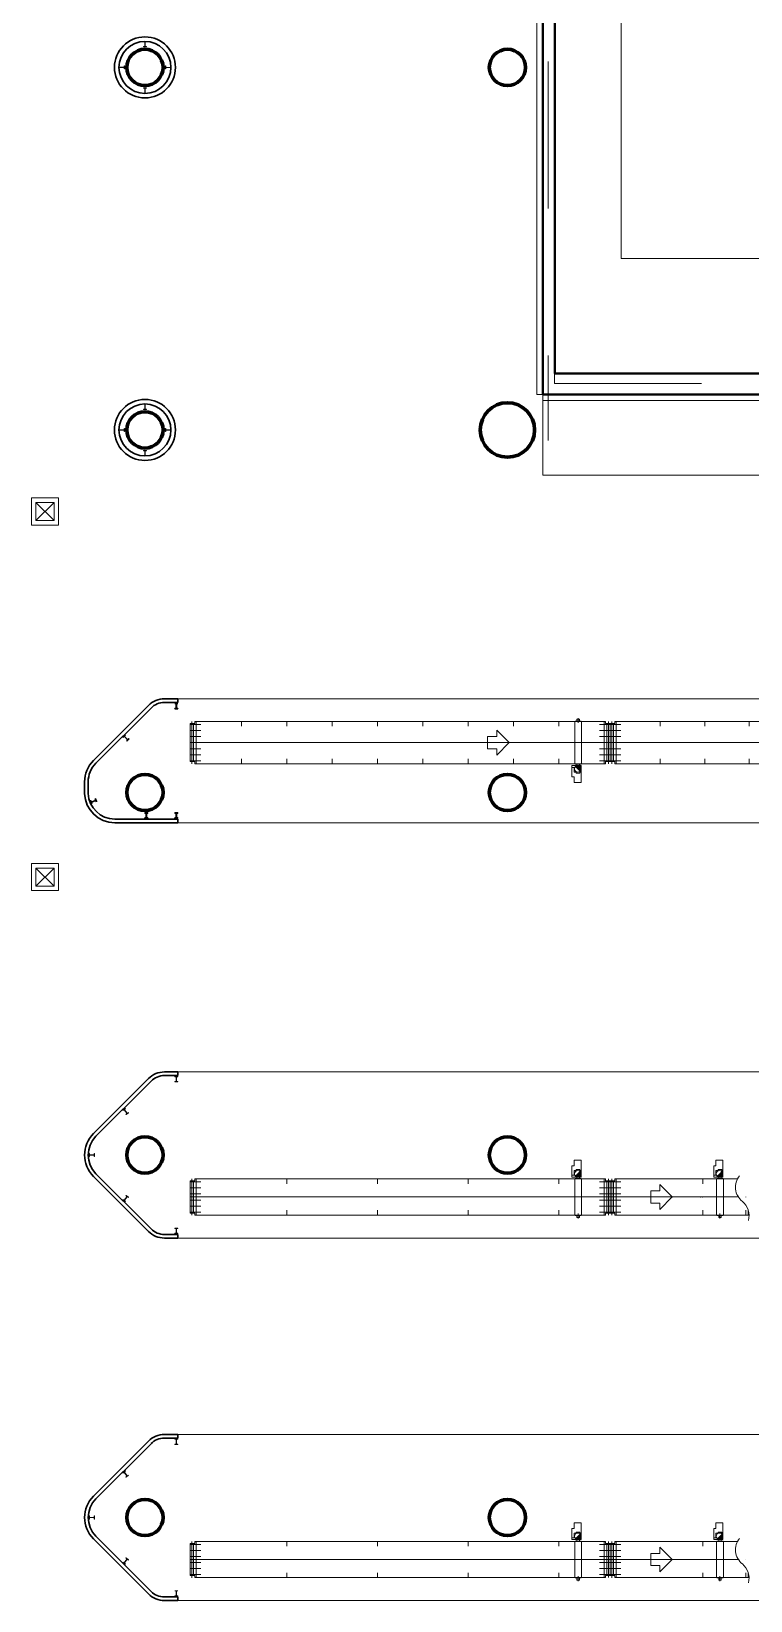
# Model space of a CAD drawing. Header units: metres. Extents: x 1807 to 3745, y 842 to 1968.
# Drawn here: x 3386.2 to 3410.1, y 1545.2 to 1597.2 of the extents above; entities that cross this region are included whole.
import ezdxf

# ---------------------------------------------------------------- set-up
doc = ezdxf.new("R2010")
doc.units = ezdxf.units.M
doc.header["$MEASUREMENT"] = 0
doc.linetypes.add('DGN2', pattern=[9.732586, 4.866293, -4.866293])
doc.layers.add('Level 1', color=7, linetype='Continuous', lineweight=0)

msp = doc.modelspace()

# ---------------------------------------------------------------- linework, layer by layer
at = {"layer": 'Level 1', "color": 7, "linetype": 'DGN2', "lineweight": 0}
for p, q in [((3403.54, 1765.49), (3403.56, 1585.54)), ((3403.56, 1585.54), (3559.49, 1585.54))]:
    msp.add_line(p, q, dxfattribs=at)
at = {"layer": 'Level 1', "color": 7, "linetype": 'DGN2', "lineweight": 13}
msp.add_line((3403.345, 1761.65), (3403.345, 1583.65), dxfattribs=at)
at = {"layer": 'Level 1', "color": 7, "linetype": 'Continuous', "lineweight": 13}
for p, q in [((3405.77, 1657.425), (3405.77, 1589.67)), ((3390.052, 1596.858), (3389.95, 1596.858)), ((3389.95, 1596.858), (3389.95, 1596.85)), ((3389.95, 1596.85), (3389.991, 1596.85)), ((3389.998, 1596.842), (3389.998, 1596.696)), ((3390.003, 1596.696), (3390.003, 1596.842)), ((3390.011, 1596.85), (3390.052, 1596.85)), ((3390.052, 1596.85), (3390.052, 1596.858)), ((3389.991, 1596.688), (3389.95, 1596.688)), ((3389.95, 1596.688), (3389.95, 1596.68)), ((3389.95, 1596.68), (3390.052, 1596.68)), ((3390.052, 1596.688), (3390.011, 1596.688)), ((3390.052, 1596.68), (3390.052, 1596.688)), ((3389.142, 1596.052), (3389.142, 1595.95)), ((3389.15, 1596.052), (3389.142, 1596.052)), ((3389.142, 1595.95), (3389.15, 1595.95)), ((3389.15, 1596.011), (3389.15, 1596.052)), ((3389.15, 1595.95), (3389.15, 1595.991)), ((3389.304, 1596.003), (3389.158, 1596.003)), ((3389.158, 1595.998), (3389.304, 1595.998)), ((3389.32, 1596.052), (3389.312, 1596.052)), ((3389.312, 1596.052), (3389.312, 1596.011)), ((3389.312, 1595.991), (3389.312, 1595.95)), ((3389.312, 1595.95), (3389.32, 1595.95)), ((3389.32, 1595.95), (3389.32, 1596.052)), ((3390.688, 1596.05), (3390.68, 1596.05)), ((3390.68, 1596.05), (3390.68, 1595.948)), ((3390.68, 1595.948), (3390.688, 1595.948)), ((3390.688, 1596.009), (3390.688, 1596.05)), ((3390.688, 1595.948), (3390.688, 1595.989)), ((3390.842, 1596.002), (3390.696, 1596.002)), ((3390.696, 1595.997), (3390.842, 1595.997)), ((3390.858, 1596.05), (3390.85, 1596.05)), ((3390.85, 1596.05), (3390.85, 1596.009)), ((3390.85, 1595.989), (3390.85, 1595.948)), ((3390.85, 1595.948), (3390.858, 1595.948)), ((3390.858, 1595.948), (3390.858, 1596.05)), ((3390.05, 1595.32), (3389.948, 1595.32)), ((3389.948, 1595.32), (3389.948, 1595.312)), ((3389.948, 1595.312), (3389.989, 1595.312)), ((3389.997, 1595.304), (3389.997, 1595.158)), ((3390.002, 1595.158), (3390.002, 1595.304)), ((3390.009, 1595.312), (3390.05, 1595.312)), ((3390.05, 1595.312), (3390.05, 1595.32)), ((3389.989, 1595.15), (3389.948, 1595.15)), ((3389.948, 1595.15), (3389.948, 1595.142)), ((3389.948, 1595.142), (3390.05, 1595.142)), ((3390.05, 1595.15), (3390.009, 1595.15)), ((3390.05, 1595.142), (3390.05, 1595.15)), ((3405.77, 1589.67), (3524.2, 1589.67)), ((3390.052, 1584.858), (3389.95, 1584.858)), ((3389.95, 1584.858), (3389.95, 1584.85)), ((3389.95, 1584.85), (3389.991, 1584.85)), ((3389.998, 1584.842), (3389.998, 1584.696)), ((3390.003, 1584.696), (3390.003, 1584.842)), ((3390.011, 1584.85), (3390.052, 1584.85)), ((3390.052, 1584.85), (3390.052, 1584.858)), ((3389.991, 1584.688), (3389.95, 1584.688)), ((3389.95, 1584.688), (3389.95, 1584.68)), ((3389.95, 1584.68), (3390.052, 1584.68)), ((3390.052, 1584.688), (3390.011, 1584.688)), ((3390.052, 1584.68), (3390.052, 1584.688)), ((3389.142, 1584.052), (3389.142, 1583.95)), ((3389.15, 1584.052), (3389.142, 1584.052)), ((3389.142, 1583.95), (3389.15, 1583.95)), ((3389.15, 1584.011), (3389.15, 1584.052)), ((3389.15, 1583.95), (3389.15, 1583.991)), ((3389.304, 1584.003), (3389.158, 1584.003)), ((3389.158, 1583.998), (3389.304, 1583.998)), ((3389.32, 1584.052), (3389.312, 1584.052)), ((3389.312, 1584.052), (3389.312, 1584.011)), ((3389.312, 1583.991), (3389.312, 1583.95)), ((3389.312, 1583.95), (3389.32, 1583.95)), ((3389.32, 1583.95), (3389.32, 1584.052)), ((3390.688, 1584.05), (3390.68, 1584.05)), ((3390.68, 1584.05), (3390.68, 1583.948)), ((3390.68, 1583.948), (3390.688, 1583.948)), ((3390.688, 1584.009), (3390.688, 1584.05)), ((3390.688, 1583.948), (3390.688, 1583.989)), ((3390.842, 1584.002), (3390.696, 1584.002)), ((3390.696, 1583.997), (3390.842, 1583.997)), ((3390.858, 1584.05), (3390.85, 1584.05)), ((3390.85, 1584.05), (3390.85, 1584.009)), ((3390.85, 1583.989), (3390.85, 1583.948)), ((3390.85, 1583.948), (3390.858, 1583.948)), ((3390.858, 1583.948), (3390.858, 1584.05)), ((3390.05, 1583.32), (3389.948, 1583.32)), ((3389.948, 1583.32), (3389.948, 1583.312)), ((3389.948, 1583.312), (3389.989, 1583.312)), ((3389.997, 1583.304), (3389.997, 1583.158)), ((3390.002, 1583.158), (3390.002, 1583.304)), ((3390.009, 1583.312), (3390.05, 1583.312)), ((3390.05, 1583.312), (3390.05, 1583.32)), ((3389.989, 1583.15), (3389.948, 1583.15)), ((3389.948, 1583.15), (3389.948, 1583.142)), ((3389.948, 1583.142), (3390.05, 1583.142)), ((3390.05, 1583.15), (3390.009, 1583.15)), ((3390.05, 1583.142), (3390.05, 1583.15)), ((3386.39, 1581.6), (3386.99, 1581.6)), ((3386.39, 1581), (3386.39, 1581.6)), ((3386.99, 1581.6), (3386.99, 1581)), ((3386.99, 1581), (3386.39, 1581)), ((3386.39, 1569.5), (3386.99, 1569.5)), ((3386.39, 1568.9), (3386.39, 1569.5)), ((3386.99, 1569.5), (3386.99, 1568.9)), ((3386.99, 1568.9), (3386.39, 1568.9)), ((3390.99, 1562.6), (3391.091, 1562.6)), ((3390.99, 1562.592), (3390.99, 1562.6)), ((3391.031, 1562.592), (3390.99, 1562.592)), ((3391.038, 1562.438), (3391.038, 1562.584)), ((3391.043, 1562.584), (3391.043, 1562.438)), ((3391.091, 1562.592), (3391.05, 1562.592)), ((3391.091, 1562.6), (3391.091, 1562.592)), ((3390.99, 1562.422), (3390.99, 1562.43)), ((3390.99, 1562.43), (3391.031, 1562.43)), ((3391.091, 1562.422), (3390.99, 1562.422)), ((3391.05, 1562.43), (3391.091, 1562.43)), ((3391.091, 1562.43), (3391.091, 1562.422)), ((3389.268, 1561.479), (3389.349, 1561.541)), ((3389.273, 1561.473), (3389.268, 1561.479)), ((3389.305, 1561.498), (3389.273, 1561.473)), ((3389.405, 1561.38), (3389.316, 1561.496)), ((3389.32, 1561.499), (3389.409, 1561.383)), ((3389.353, 1561.535), (3389.321, 1561.51)), ((3389.349, 1561.541), (3389.353, 1561.535)), ((3389.457, 1561.4), (3389.376, 1561.338)), ((3389.42, 1561.381), (3389.452, 1561.406)), ((3389.452, 1561.406), (3389.457, 1561.4)), ((3389.371, 1561.344), (3389.404, 1561.369)), ((3389.376, 1561.338), (3389.371, 1561.344)), ((3388.151, 1559.949), (3388.151, 1560.051)), ((3388.151, 1560.051), (3388.159, 1560.051)), ((3388.159, 1559.949), (3388.151, 1559.949)), ((3388.159, 1560.051), (3388.159, 1560.01)), ((3388.159, 1559.99), (3388.159, 1559.949)), ((3388.166, 1560.002), (3388.313, 1560.002)), ((3388.313, 1559.998), (3388.166, 1559.998)), ((3388.321, 1560.01), (3388.321, 1560.051)), ((3388.321, 1560.051), (3388.329, 1560.051)), ((3388.321, 1559.949), (3388.321, 1559.99)), ((3388.329, 1559.949), (3388.321, 1559.949)), ((3388.329, 1560.051), (3388.329, 1559.949)), ((3389.273, 1558.527), (3389.268, 1558.521)), ((3389.268, 1558.521), (3389.349, 1558.459)), ((3389.305, 1558.502), (3389.273, 1558.527)), ((3389.405, 1558.62), (3389.316, 1558.504)), ((3389.32, 1558.501), (3389.409, 1558.617)), ((3389.353, 1558.465), (3389.321, 1558.49)), ((3389.349, 1558.459), (3389.353, 1558.465)), ((3389.376, 1558.662), (3389.371, 1558.656)), ((3389.371, 1558.656), (3389.404, 1558.631)), ((3389.457, 1558.6), (3389.376, 1558.662)), ((3389.42, 1558.619), (3389.452, 1558.594)), ((3389.452, 1558.594), (3389.457, 1558.6)), ((3391.091, 1557.578), (3390.99, 1557.578)), ((3390.99, 1557.578), (3390.99, 1557.57)), ((3390.99, 1557.57), (3391.031, 1557.57)), ((3391.031, 1557.408), (3390.99, 1557.408)), ((3390.99, 1557.408), (3390.99, 1557.4)), ((3390.99, 1557.4), (3391.091, 1557.4)), ((3391.038, 1557.562), (3391.038, 1557.416)), ((3391.043, 1557.416), (3391.043, 1557.562)), ((3391.05, 1557.57), (3391.091, 1557.57)), ((3391.091, 1557.408), (3391.05, 1557.408)), ((3391.091, 1557.57), (3391.091, 1557.578)), ((3391.091, 1557.4), (3391.091, 1557.408)), ((3390.99, 1550.6), (3391.091, 1550.6)), ((3390.99, 1550.592), (3390.99, 1550.6)), ((3391.031, 1550.592), (3390.99, 1550.592)), ((3391.038, 1550.438), (3391.038, 1550.584)), ((3391.043, 1550.584), (3391.043, 1550.438)), ((3391.091, 1550.592), (3391.05, 1550.592)), ((3391.091, 1550.6), (3391.091, 1550.592)), ((3390.99, 1550.422), (3390.99, 1550.43)), ((3390.99, 1550.43), (3391.031, 1550.43)), ((3391.091, 1550.422), (3390.99, 1550.422)), ((3391.05, 1550.43), (3391.091, 1550.43)), ((3391.091, 1550.43), (3391.091, 1550.422)), ((3389.268, 1549.479), (3389.349, 1549.541)), ((3389.273, 1549.473), (3389.268, 1549.479)), ((3389.305, 1549.498), (3389.273, 1549.473)), ((3389.405, 1549.38), (3389.316, 1549.496)), ((3389.32, 1549.499), (3389.409, 1549.383)), ((3389.353, 1549.535), (3389.321, 1549.51)), ((3389.349, 1549.541), (3389.353, 1549.535)), ((3389.371, 1549.344), (3389.404, 1549.369)), ((3389.376, 1549.338), (3389.371, 1549.344)), ((3389.457, 1549.4), (3389.376, 1549.338)), ((3389.42, 1549.381), (3389.452, 1549.406)), ((3389.452, 1549.406), (3389.457, 1549.4)), ((3388.151, 1547.949), (3388.151, 1548.051)), ((3388.151, 1548.051), (3388.159, 1548.051)), ((3388.159, 1547.949), (3388.151, 1547.949)), ((3388.159, 1548.051), (3388.159, 1548.01)), ((3388.159, 1547.99), (3388.159, 1547.949)), ((3388.166, 1548.002), (3388.313, 1548.002)), ((3388.313, 1547.998), (3388.166, 1547.998)), ((3388.321, 1548.01), (3388.321, 1548.051)), ((3388.321, 1548.051), (3388.329, 1548.051)), ((3388.321, 1547.949), (3388.321, 1547.99)), ((3388.329, 1547.949), (3388.321, 1547.949)), ((3388.329, 1548.051), (3388.329, 1547.949)), ((3389.273, 1546.527), (3389.268, 1546.521)), ((3389.268, 1546.521), (3389.349, 1546.459)), ((3389.305, 1546.502), (3389.273, 1546.527)), ((3389.405, 1546.62), (3389.316, 1546.504)), ((3389.32, 1546.501), (3389.409, 1546.617)), ((3389.353, 1546.465), (3389.321, 1546.49)), ((3389.349, 1546.459), (3389.353, 1546.465)), ((3389.376, 1546.662), (3389.371, 1546.656)), ((3389.371, 1546.656), (3389.404, 1546.631)), ((3389.457, 1546.6), (3389.376, 1546.662)), ((3389.42, 1546.619), (3389.452, 1546.594)), ((3389.452, 1546.594), (3389.457, 1546.6)), ((3391.091, 1545.578), (3390.99, 1545.578)), ((3390.99, 1545.578), (3390.99, 1545.57)), ((3390.99, 1545.57), (3391.031, 1545.57)), ((3391.031, 1545.408), (3390.99, 1545.408)), ((3390.99, 1545.408), (3390.99, 1545.4)), ((3390.99, 1545.4), (3391.091, 1545.4)), ((3391.038, 1545.562), (3391.038, 1545.416)), ((3391.043, 1545.416), (3391.043, 1545.562)), ((3391.05, 1545.57), (3391.091, 1545.57)), ((3391.091, 1545.408), (3391.05, 1545.408)), ((3391.091, 1545.57), (3391.091, 1545.578)), ((3391.091, 1545.4), (3391.091, 1545.408))]:
    msp.add_line(p, q, dxfattribs=at)
at = {"layer": 'Level 1', "color": 7, "linetype": 'Continuous', "lineweight": 40}
for p, q in [((3403.17, 1655.025), (3403.17, 1585.17)), ((3403.57, 1655.025), (3403.57, 1585.87)), ((3403.57, 1585.87), (3521.2, 1585.87)), ((3403.17, 1585.17), (3426, 1585.17))]:
    msp.add_line(p, q, dxfattribs=at)
at = {"layer": 'Level 1', "color": 7, "linetype": 'Continuous', "lineweight": 0}
for p, q in [((3402.97, 1585.17), (3402.97, 1598.099)), ((3403.17, 1585.17), (3402.97, 1585.17)), ((3403.17, 1584.97), (3403.17, 1585.17)), ((3403.17, 1582.5), (3403.17, 1584.97)), ((3439.42, 1584.97), (3403.17, 1584.97)), ((3520.7, 1582.5), (3403.17, 1582.5)), ((3386.24, 1581.75), (3387.14, 1581.75)), ((3386.24, 1580.85), (3386.24, 1581.75)), ((3387.14, 1581.75), (3387.14, 1580.85)), ((3386.39, 1581.6), (3386.99, 1581)), ((3386.99, 1581.6), (3386.39, 1581)), ((3387.14, 1580.85), (3386.24, 1580.85)), ((3390.646, 1575.1), (3427.354, 1575.1)), ((3388.293, 1573.057), (3390.116, 1574.88)), ((3404.3, 1574.43), (3404.3, 1574.36)), ((3404.3, 1574.43), (3404.38, 1574.43)), ((3404.38, 1574.43), (3404.38, 1574.36)), ((3391.5, 1574.28), (3391.5, 1573.02)), ((3391.5, 1574.28), (3391.65, 1574.28)), ((3391.5, 1574.25), (3391.85, 1574.25)), ((3391.5, 1574.05), (3391.85, 1574.05)), ((3391.65, 1574.35), (3391.7, 1574.35)), ((3391.65, 1574.28), (3391.65, 1574.35)), ((3405.2, 1574.35), (3391.7, 1574.35)), ((3393.2, 1574.35), (3393.2, 1574.19)), ((3394.7, 1574.35), (3394.7, 1574.19)), ((3396.2, 1574.35), (3396.2, 1574.19)), ((3397.7, 1574.35), (3397.7, 1574.19)), ((3399.2, 1574.35), (3399.2, 1574.19)), ((3400.7, 1574.35), (3400.7, 1574.19)), ((3401.645, 1574.06), (3402.055, 1573.65)), ((3401.645, 1574.06), (3401.645, 1573.85)), ((3402.2, 1574.35), (3402.2, 1574.19)), ((3403.7, 1574.35), (3403.7, 1574.19)), ((3404.24, 1574.36), (3404.44, 1574.36)), ((3405.4, 1574.25), (3405.05, 1574.25)), ((3405.4, 1574.05), (3405.05, 1574.05)), ((3405.25, 1574.35), (3405.2, 1574.35)), ((3405.25, 1574.28), (3405.25, 1574.35)), ((3405.4, 1574.28), (3405.25, 1574.28)), ((3405.4, 1573.02), (3405.4, 1574.28)), ((3405.4, 1574.28), (3405.4, 1573.02)), ((3405.4, 1574.28), (3405.55, 1574.28)), ((3405.4, 1574.25), (3405.75, 1574.25)), ((3405.4, 1574.05), (3405.75, 1574.05)), ((3405.55, 1574.35), (3405.6, 1574.35)), ((3405.55, 1574.28), (3405.55, 1574.35)), ((3415.893, 1574.35), (3405.6, 1574.35)), ((3407.058, 1574.35), (3407.058, 1574.19)), ((3408.529, 1574.35), (3408.529, 1574.19)), ((3410, 1574.35), (3410, 1574.19)), ((3391.499, 1573.651), (3391.501, 1573.649)), ((3391.499, 1573.649), (3391.501, 1573.651)), ((3391.5, 1573.85), (3391.85, 1573.85)), ((3391.5, 1573.65), (3391.85, 1573.65)), ((3391.5, 1573.45), (3391.85, 1573.45)), ((3391.699, 1573.651), (3391.701, 1573.649)), ((3391.699, 1573.649), (3391.701, 1573.651)), ((3393.199, 1573.651), (3393.201, 1573.649)), ((3393.199, 1573.649), (3393.201, 1573.651)), ((3393.299, 1573.651), (3393.301, 1573.649)), ((3393.299, 1573.649), (3393.301, 1573.651)), ((3394.699, 1573.651), (3394.701, 1573.649)), ((3394.699, 1573.649), (3394.701, 1573.651)), ((3394.799, 1573.651), (3394.801, 1573.649)), ((3394.799, 1573.649), (3394.801, 1573.651)), ((3396.199, 1573.651), (3396.201, 1573.649)), ((3396.199, 1573.649), (3396.201, 1573.651)), ((3396.299, 1573.651), (3396.301, 1573.649)), ((3396.299, 1573.649), (3396.301, 1573.651)), ((3397.699, 1573.651), (3397.701, 1573.649)), ((3397.699, 1573.649), (3397.701, 1573.651)), ((3397.799, 1573.651), (3397.801, 1573.649)), ((3397.799, 1573.649), (3397.801, 1573.651)), ((3399.199, 1573.651), (3399.201, 1573.649)), ((3399.199, 1573.649), (3399.201, 1573.651)), ((3399.299, 1573.651), (3399.301, 1573.649)), ((3399.299, 1573.649), (3399.301, 1573.651)), ((3400.699, 1573.651), (3400.701, 1573.649)), ((3400.699, 1573.649), (3400.701, 1573.651)), ((3400.799, 1573.651), (3400.801, 1573.649)), ((3400.799, 1573.649), (3400.801, 1573.651)), ((3401.345, 1573.85), (3401.345, 1573.45)), ((3401.345, 1573.85), (3401.645, 1573.85)), ((3401.345, 1573.45), (3401.645, 1573.45)), ((3401.645, 1573.24), (3402.055, 1573.65)), ((3401.645, 1573.45), (3401.645, 1573.24)), ((3401.699, 1573.651), (3401.701, 1573.649)), ((3401.699, 1573.649), (3401.701, 1573.651)), ((3402.054, 1573.651), (3402.056, 1573.649)), ((3402.054, 1573.649), (3402.056, 1573.651)), ((3402.199, 1573.651), (3402.201, 1573.649)), ((3402.199, 1573.649), (3402.201, 1573.651)), ((3402.299, 1573.651), (3402.301, 1573.649)), ((3402.299, 1573.649), (3402.301, 1573.651)), ((3403.701, 1573.649), (3403.699, 1573.651)), ((3403.701, 1573.651), (3403.699, 1573.649)), ((3403.699, 1573.651), (3403.701, 1573.649)), ((3403.699, 1573.649), (3403.701, 1573.651)), ((3403.799, 1573.651), (3403.801, 1573.649)), ((3403.799, 1573.649), (3403.801, 1573.651)), ((3405.4, 1573.85), (3405.05, 1573.85)), ((3405.4, 1573.65), (3405.05, 1573.65)), ((3405.4, 1573.45), (3405.05, 1573.45)), ((3405.201, 1573.649), (3405.199, 1573.651)), ((3405.201, 1573.651), (3405.199, 1573.649)), ((3405.201, 1573.649), (3405.199, 1573.651)), ((3405.201, 1573.651), (3405.199, 1573.649)), ((3405.401, 1573.649), (3405.399, 1573.651)), ((3405.401, 1573.651), (3405.399, 1573.649)), ((3405.399, 1573.651), (3405.401, 1573.649)), ((3405.399, 1573.649), (3405.401, 1573.651)), ((3405.4, 1573.85), (3405.75, 1573.85)), ((3405.4, 1573.65), (3405.75, 1573.65)), ((3405.4, 1573.45), (3405.75, 1573.45)), ((3405.599, 1573.651), (3405.601, 1573.649)), ((3405.599, 1573.649), (3405.601, 1573.651)), ((3407.057, 1573.651), (3407.059, 1573.649)), ((3407.057, 1573.649), (3407.059, 1573.651)), ((3407.157, 1573.651), (3407.159, 1573.649)), ((3407.157, 1573.649), (3407.159, 1573.651)), ((3408.528, 1573.651), (3408.53, 1573.649)), ((3408.528, 1573.649), (3408.53, 1573.651)), ((3408.628, 1573.651), (3408.63, 1573.649)), ((3408.628, 1573.649), (3408.63, 1573.651)), ((3409.999, 1573.651), (3410.001, 1573.649)), ((3409.999, 1573.649), (3410.001, 1573.651)), ((3388.293, 1573.057), (3388.293, 1573.057)), ((3391.5, 1573.25), (3391.85, 1573.25)), ((3391.5, 1573.05), (3391.85, 1573.05)), ((3391.5, 1573.02), (3391.65, 1573.02)), ((3391.65, 1573.02), (3391.65, 1572.95)), ((3391.65, 1572.95), (3391.7, 1572.95)), ((3405.2, 1572.95), (3391.7, 1572.95)), ((3393.2, 1573.11), (3393.2, 1572.95)), ((3394.7, 1573.11), (3394.7, 1572.95)), ((3396.2, 1573.11), (3396.2, 1572.95)), ((3397.7, 1573.11), (3397.7, 1572.95)), ((3399.2, 1573.11), (3399.2, 1572.95)), ((3400.7, 1573.11), (3400.7, 1572.95)), ((3402.2, 1573.11), (3402.2, 1572.95)), ((3403.7, 1573.11), (3403.7, 1572.95)), ((3404.436, 1572.89), (3404.136, 1572.89)), ((3404.136, 1572.89), (3404.136, 1572.83)), ((3404.208, 1572.83), (3404.136, 1572.83)), ((3404.208, 1572.83), (3404.208, 1572.672)), ((3404.24, 1572.94), (3404.44, 1572.94)), ((3404.408, 1572.708), (3404.254, 1572.862)), ((3404.423, 1572.729), (3404.275, 1572.877)), ((3404.3, 1572.94), (3404.3, 1572.89)), ((3404.433, 1572.754), (3404.3, 1572.887)), ((3404.436, 1572.787), (3404.332, 1572.89)), ((3404.38, 1572.94), (3404.38, 1572.89)), ((3404.436, 1572.89), (3404.436, 1572.672)), ((3405.4, 1573.25), (3405.05, 1573.25)), ((3405.4, 1573.05), (3405.05, 1573.05)), ((3405.25, 1572.95), (3405.2, 1572.95)), ((3405.4, 1573.02), (3405.25, 1573.02)), ((3405.25, 1573.02), (3405.25, 1572.95)), ((3405.4, 1573.25), (3405.75, 1573.25)), ((3405.4, 1573.05), (3405.75, 1573.05)), ((3405.4, 1573.02), (3405.55, 1573.02)), ((3405.55, 1573.02), (3405.55, 1572.95)), ((3405.55, 1572.95), (3405.6, 1572.95)), ((3415.893, 1572.95), (3405.6, 1572.95)), ((3407.058, 1573.11), (3407.058, 1572.95)), ((3408.529, 1573.11), (3408.529, 1572.95)), ((3410, 1573.11), (3410, 1572.95)), ((3388, 1572), (3388, 1572.35)), ((3404.28, 1572.672), (3404.208, 1572.672)), ((3404.28, 1572.672), (3404.28, 1572.642)), ((3404.4, 1572.642), (3404.28, 1572.642)), ((3404.436, 1572.672), (3404.4, 1572.672)), ((3404.4, 1572.672), (3404.4, 1572.642)), ((3429, 1571), (3389, 1571)), ((3386.24, 1569.65), (3387.14, 1569.65)), ((3386.24, 1568.75), (3386.24, 1569.65)), ((3386.39, 1569.5), (3386.99, 1568.9)), ((3386.99, 1569.5), (3386.39, 1568.9)), ((3387.14, 1569.65), (3387.14, 1568.75)), ((3387.14, 1568.75), (3386.24, 1568.75)), ((3388.294, 1560.707), (3390.117, 1562.53)), ((3390.647, 1562.75), (3427.354, 1562.75)), ((3404.208, 1559.33), (3404.136, 1559.33)), ((3404.136, 1559.27), (3404.136, 1559.33)), ((3404.208, 1559.33), (3404.208, 1559.488)), ((3404.28, 1559.488), (3404.208, 1559.488)), ((3404.408, 1559.452), (3404.254, 1559.297)), ((3404.423, 1559.431), (3404.275, 1559.283)), ((3404.4, 1559.518), (3404.28, 1559.518)), ((3404.28, 1559.488), (3404.28, 1559.518)), ((3404.433, 1559.406), (3404.3, 1559.273)), ((3404.436, 1559.373), (3404.332, 1559.27)), ((3404.4, 1559.488), (3404.4, 1559.518)), ((3404.436, 1559.488), (3404.4, 1559.488)), ((3404.436, 1559.27), (3404.436, 1559.488)), ((3408.904, 1559.33), (3408.832, 1559.33)), ((3408.832, 1559.27), (3408.832, 1559.33)), ((3408.904, 1559.33), (3408.904, 1559.488)), ((3408.976, 1559.488), (3408.904, 1559.488)), ((3409.104, 1559.452), (3408.95, 1559.297)), ((3409.119, 1559.431), (3408.97, 1559.283)), ((3409.096, 1559.518), (3408.975, 1559.518)), ((3408.976, 1559.488), (3408.976, 1559.518)), ((3409.128, 1559.406), (3408.996, 1559.273)), ((3409.132, 1559.373), (3409.028, 1559.27)), ((3409.096, 1559.488), (3409.096, 1559.518)), ((3409.132, 1559.488), (3409.096, 1559.488)), ((3409.132, 1559.27), (3409.132, 1559.488)), ((3390.117, 1557.47), (3388.294, 1559.293)), ((3391.5, 1559.14), (3391.5, 1558.08)), ((3391.5, 1559.14), (3391.65, 1559.14)), ((3391.5, 1559.11), (3391.85, 1559.11)), ((3391.5, 1558.91), (3391.85, 1558.91)), ((3391.65, 1559.21), (3391.7, 1559.21)), ((3391.65, 1559.14), (3391.65, 1559.21)), ((3405.2, 1559.21), (3391.7, 1559.21)), ((3394.7, 1559.05), (3394.7, 1559.21)), ((3397.7, 1559.05), (3397.7, 1559.21)), ((3400.7, 1559.05), (3400.7, 1559.21)), ((3403.7, 1559.05), (3403.7, 1559.21)), ((3404.436, 1559.27), (3404.136, 1559.27)), ((3404.24, 1559.22), (3404.44, 1559.22)), ((3404.3, 1559.22), (3404.3, 1559.27)), ((3404.38, 1559.22), (3404.38, 1559.27)), ((3405.4, 1559.11), (3405.05, 1559.11)), ((3405.4, 1558.91), (3405.05, 1558.91)), ((3405.25, 1559.21), (3405.2, 1559.21)), ((3405.25, 1559.14), (3405.25, 1559.21)), ((3405.4, 1559.14), (3405.25, 1559.14)), ((3405.4, 1558.08), (3405.4, 1559.14)), ((3405.4, 1559.14), (3405.4, 1558.08)), ((3405.4, 1559.14), (3405.55, 1559.14)), ((3405.4, 1559.11), (3405.75, 1559.11)), ((3405.4, 1558.91), (3405.75, 1558.91)), ((3405.55, 1559.21), (3405.6, 1559.21)), ((3405.55, 1559.14), (3405.55, 1559.21)), ((3405.6, 1559.21), (3409.613, 1559.21)), ((3406.748, 1558.81), (3406.748, 1558.41)), ((3406.748, 1558.81), (3407.048, 1558.81)), ((3407.048, 1559.02), (3407.458, 1558.61)), ((3407.048, 1559.02), (3407.048, 1558.81)), ((3408.463, 1559.21), (3408.463, 1559.05)), ((3409.132, 1559.27), (3408.832, 1559.27)), ((3408.936, 1559.22), (3409.136, 1559.22)), ((3408.996, 1559.22), (3408.996, 1559.27)), ((3409.076, 1559.22), (3409.076, 1559.27)), ((3391.499, 1558.611), (3391.501, 1558.609)), ((3391.499, 1558.609), (3391.501, 1558.611)), ((3391.5, 1558.71), (3391.85, 1558.71)), ((3391.5, 1558.51), (3391.85, 1558.51)), ((3391.5, 1558.31), (3391.85, 1558.31)), ((3391.699, 1558.611), (3391.701, 1558.609)), ((3391.699, 1558.609), (3391.701, 1558.611)), ((3394.601, 1558.609), (3394.599, 1558.611)), ((3394.601, 1558.611), (3394.599, 1558.609)), ((3394.701, 1558.609), (3394.699, 1558.611)), ((3394.701, 1558.611), (3394.699, 1558.609)), ((3397.601, 1558.609), (3397.599, 1558.611)), ((3397.601, 1558.611), (3397.599, 1558.609)), ((3397.701, 1558.609), (3397.699, 1558.611)), ((3397.701, 1558.611), (3397.699, 1558.609)), ((3400.601, 1558.609), (3400.599, 1558.611)), ((3400.601, 1558.611), (3400.599, 1558.609)), ((3400.701, 1558.609), (3400.699, 1558.611)), ((3400.701, 1558.611), (3400.699, 1558.609)), ((3403.601, 1558.609), (3403.599, 1558.611)), ((3403.601, 1558.611), (3403.599, 1558.609)), ((3403.701, 1558.609), (3403.699, 1558.611)), ((3403.701, 1558.611), (3403.699, 1558.609)), ((3403.701, 1558.611), (3403.699, 1558.609)), ((3403.701, 1558.609), (3403.699, 1558.611)), ((3405.4, 1558.71), (3405.05, 1558.71)), ((3405.4, 1558.51), (3405.05, 1558.51)), ((3405.4, 1558.31), (3405.05, 1558.31)), ((3405.201, 1558.609), (3405.199, 1558.611)), ((3405.201, 1558.611), (3405.199, 1558.609)), ((3405.201, 1558.611), (3405.199, 1558.609)), ((3405.201, 1558.609), (3405.199, 1558.611)), ((3405.401, 1558.609), (3405.399, 1558.611)), ((3405.401, 1558.611), (3405.399, 1558.609)), ((3405.399, 1558.611), (3405.401, 1558.609)), ((3405.399, 1558.609), (3405.401, 1558.611)), ((3405.4, 1558.71), (3405.75, 1558.71)), ((3405.4, 1558.51), (3405.75, 1558.51)), ((3405.4, 1558.31), (3405.75, 1558.31)), ((3405.599, 1558.611), (3405.601, 1558.609)), ((3405.599, 1558.609), (3405.601, 1558.611)), ((3406.748, 1558.41), (3407.048, 1558.41)), ((3407.048, 1558.2), (3407.458, 1558.61)), ((3407.048, 1558.41), (3407.048, 1558.2)), ((3407.102, 1558.611), (3407.104, 1558.609)), ((3407.102, 1558.609), (3407.104, 1558.611)), ((3407.457, 1558.611), (3407.459, 1558.609)), ((3407.457, 1558.609), (3407.459, 1558.611)), ((3408.397, 1558.611), (3408.395, 1558.609)), ((3408.397, 1558.609), (3408.395, 1558.611)), ((3408.462, 1558.611), (3408.464, 1558.609)), ((3408.462, 1558.609), (3408.464, 1558.611)), ((3408.562, 1558.611), (3408.564, 1558.609)), ((3408.562, 1558.609), (3408.564, 1558.611)), ((3409.897, 1558.611), (3409.895, 1558.609)), ((3409.897, 1558.609), (3409.895, 1558.611)), ((3391.5, 1558.11), (3391.85, 1558.11)), ((3391.5, 1558.08), (3391.65, 1558.08)), ((3391.65, 1558.08), (3391.65, 1558.01)), ((3391.65, 1558.01), (3391.7, 1558.01)), ((3405.2, 1558.01), (3391.7, 1558.01)), ((3394.7, 1558.01), (3394.7, 1558.17)), ((3397.7, 1558.01), (3397.7, 1558.17)), ((3400.7, 1558.01), (3400.7, 1558.17)), ((3403.7, 1558.01), (3403.7, 1558.17)), ((3404.24, 1558), (3404.44, 1558)), ((3404.3, 1557.93), (3404.3, 1558)), ((3404.3, 1557.93), (3404.38, 1557.93)), ((3404.38, 1557.93), (3404.38, 1558)), ((3405.4, 1558.11), (3405.05, 1558.11)), ((3405.25, 1558.01), (3405.2, 1558.01)), ((3405.4, 1558.08), (3405.25, 1558.08)), ((3405.25, 1558.08), (3405.25, 1558.01)), ((3405.4, 1558.11), (3405.75, 1558.11)), ((3405.4, 1558.08), (3405.55, 1558.08)), ((3405.55, 1558.08), (3405.55, 1558.01)), ((3405.55, 1558.01), (3405.6, 1558.01)), ((3405.6, 1558.01), (3410.001, 1558.01)), ((3408.463, 1558.17), (3408.463, 1558.01)), ((3408.936, 1558), (3409.136, 1558)), ((3408.996, 1557.93), (3408.996, 1558)), ((3408.996, 1557.93), (3409.076, 1557.93)), ((3409.076, 1557.93), (3409.076, 1558)), ((3409.896, 1558.17), (3409.896, 1558.01)), ((3409.964, 1558.17), (3409.964, 1558.01)), ((3427.354, 1557.25), (3390.647, 1557.25)), ((3388.294, 1548.707), (3390.117, 1550.53)), ((3390.647, 1550.75), (3427.354, 1550.75)), ((3404.208, 1547.33), (3404.208, 1547.488)), ((3404.28, 1547.488), (3404.208, 1547.488)), ((3404.408, 1547.452), (3404.254, 1547.297)), ((3404.423, 1547.431), (3404.275, 1547.283)), ((3404.4, 1547.518), (3404.28, 1547.518)), ((3404.28, 1547.488), (3404.28, 1547.518)), ((3404.433, 1547.406), (3404.3, 1547.273)), ((3404.4, 1547.488), (3404.4, 1547.518)), ((3404.436, 1547.488), (3404.4, 1547.488)), ((3404.436, 1547.27), (3404.436, 1547.488)), ((3408.904, 1547.33), (3408.904, 1547.488)), ((3408.976, 1547.488), (3408.904, 1547.488)), ((3409.104, 1547.452), (3408.95, 1547.297)), ((3409.119, 1547.431), (3408.97, 1547.283)), ((3409.096, 1547.518), (3408.975, 1547.518)), ((3408.976, 1547.488), (3408.976, 1547.518)), ((3409.128, 1547.406), (3408.996, 1547.273)), ((3409.096, 1547.488), (3409.096, 1547.518)), ((3409.132, 1547.488), (3409.096, 1547.488)), ((3409.132, 1547.27), (3409.132, 1547.488)), ((3390.117, 1545.47), (3388.294, 1547.293)), ((3391.5, 1547.14), (3391.5, 1546.08)), ((3391.5, 1547.14), (3391.65, 1547.14)), ((3391.5, 1547.11), (3391.85, 1547.11)), ((3391.5, 1546.91), (3391.85, 1546.91)), ((3391.65, 1547.21), (3391.7, 1547.21)), ((3391.65, 1547.14), (3391.65, 1547.21)), ((3405.2, 1547.21), (3391.7, 1547.21)), ((3394.7, 1547.05), (3394.7, 1547.21)), ((3397.7, 1547.05), (3397.7, 1547.21)), ((3400.7, 1547.05), (3400.7, 1547.21)), ((3403.7, 1547.05), (3403.7, 1547.21)), ((3404.208, 1547.33), (3404.136, 1547.33)), ((3404.136, 1547.27), (3404.136, 1547.33)), ((3404.436, 1547.27), (3404.136, 1547.27)), ((3404.24, 1547.22), (3404.44, 1547.22)), ((3404.3, 1547.22), (3404.3, 1547.27)), ((3404.436, 1547.373), (3404.332, 1547.27)), ((3404.38, 1547.22), (3404.38, 1547.27)), ((3405.4, 1547.11), (3405.05, 1547.11)), ((3405.4, 1546.91), (3405.05, 1546.91)), ((3405.25, 1547.21), (3405.2, 1547.21)), ((3405.25, 1547.14), (3405.25, 1547.21)), ((3405.4, 1547.14), (3405.25, 1547.14)), ((3405.4, 1546.08), (3405.4, 1547.14)), ((3405.4, 1547.14), (3405.4, 1546.08)), ((3405.4, 1547.14), (3405.55, 1547.14)), ((3405.4, 1547.11), (3405.75, 1547.11)), ((3405.4, 1546.91), (3405.75, 1546.91)), ((3405.55, 1547.21), (3405.6, 1547.21)), ((3405.55, 1547.14), (3405.55, 1547.21)), ((3405.6, 1547.21), (3409.613, 1547.21)), ((3407.048, 1547.02), (3407.458, 1546.61)), ((3407.048, 1547.02), (3407.048, 1546.81)), ((3408.463, 1547.21), (3408.463, 1547.05)), ((3408.904, 1547.33), (3408.832, 1547.33)), ((3408.832, 1547.27), (3408.832, 1547.33)), ((3409.132, 1547.27), (3408.832, 1547.27)), ((3408.936, 1547.22), (3409.136, 1547.22)), ((3408.996, 1547.22), (3408.996, 1547.27)), ((3409.132, 1547.373), (3409.028, 1547.27)), ((3409.076, 1547.22), (3409.076, 1547.27)), ((3391.499, 1546.611), (3391.501, 1546.609)), ((3391.499, 1546.609), (3391.501, 1546.611)), ((3391.5, 1546.71), (3391.85, 1546.71)), ((3391.5, 1546.51), (3391.85, 1546.51)), ((3391.699, 1546.611), (3391.701, 1546.609)), ((3391.699, 1546.609), (3391.701, 1546.611)), ((3394.601, 1546.609), (3394.599, 1546.611)), ((3394.601, 1546.611), (3394.599, 1546.609)), ((3394.701, 1546.609), (3394.699, 1546.611)), ((3394.701, 1546.611), (3394.699, 1546.609)), ((3397.601, 1546.609), (3397.599, 1546.611)), ((3397.601, 1546.611), (3397.599, 1546.609)), ((3397.701, 1546.609), (3397.699, 1546.611)), ((3397.701, 1546.611), (3397.699, 1546.609)), ((3400.601, 1546.609), (3400.599, 1546.611)), ((3400.601, 1546.611), (3400.599, 1546.609)), ((3400.701, 1546.609), (3400.699, 1546.611)), ((3400.701, 1546.611), (3400.699, 1546.609)), ((3403.601, 1546.609), (3403.599, 1546.611)), ((3403.601, 1546.611), (3403.599, 1546.609)), ((3403.701, 1546.609), (3403.699, 1546.611)), ((3403.701, 1546.611), (3403.699, 1546.609)), ((3403.701, 1546.611), (3403.699, 1546.609)), ((3403.701, 1546.609), (3403.699, 1546.611)), ((3405.4, 1546.71), (3405.05, 1546.71)), ((3405.4, 1546.51), (3405.05, 1546.51)), ((3405.201, 1546.609), (3405.199, 1546.611)), ((3405.201, 1546.611), (3405.199, 1546.609)), ((3405.201, 1546.611), (3405.199, 1546.609)), ((3405.201, 1546.609), (3405.199, 1546.611)), ((3405.401, 1546.609), (3405.399, 1546.611)), ((3405.401, 1546.611), (3405.399, 1546.609)), ((3405.399, 1546.611), (3405.401, 1546.609)), ((3405.399, 1546.609), (3405.401, 1546.611)), ((3405.4, 1546.71), (3405.75, 1546.71)), ((3405.4, 1546.51), (3405.75, 1546.51)), ((3405.599, 1546.611), (3405.601, 1546.609)), ((3405.599, 1546.609), (3405.601, 1546.611)), ((3406.748, 1546.81), (3406.748, 1546.41)), ((3406.748, 1546.81), (3407.048, 1546.81)), ((3406.748, 1546.41), (3407.048, 1546.41)), ((3407.048, 1546.2), (3407.458, 1546.61)), ((3407.048, 1546.41), (3407.048, 1546.2)), ((3407.102, 1546.611), (3407.104, 1546.609)), ((3407.102, 1546.609), (3407.104, 1546.611)), ((3407.457, 1546.611), (3407.459, 1546.609)), ((3407.457, 1546.609), (3407.459, 1546.611)), ((3408.397, 1546.611), (3408.395, 1546.609)), ((3408.397, 1546.609), (3408.395, 1546.611)), ((3408.462, 1546.611), (3408.464, 1546.609)), ((3408.462, 1546.609), (3408.464, 1546.611)), ((3408.562, 1546.611), (3408.564, 1546.609)), ((3408.562, 1546.609), (3408.564, 1546.611)), ((3409.897, 1546.611), (3409.895, 1546.609)), ((3409.897, 1546.609), (3409.895, 1546.611)), ((3391.5, 1546.31), (3391.85, 1546.31)), ((3391.5, 1546.11), (3391.85, 1546.11)), ((3391.5, 1546.08), (3391.65, 1546.08)), ((3391.65, 1546.08), (3391.65, 1546.01)), ((3391.65, 1546.01), (3391.7, 1546.01)), ((3405.2, 1546.01), (3391.7, 1546.01)), ((3394.7, 1546.01), (3394.7, 1546.17)), ((3397.7, 1546.01), (3397.7, 1546.17)), ((3400.7, 1546.01), (3400.7, 1546.17)), ((3403.7, 1546.01), (3403.7, 1546.17)), ((3404.24, 1546), (3404.44, 1546)), ((3404.3, 1545.93), (3404.3, 1546)), ((3404.3, 1545.93), (3404.38, 1545.93)), ((3404.38, 1545.93), (3404.38, 1546)), ((3405.4, 1546.31), (3405.05, 1546.31)), ((3405.4, 1546.11), (3405.05, 1546.11)), ((3405.25, 1546.01), (3405.2, 1546.01)), ((3405.4, 1546.08), (3405.25, 1546.08)), ((3405.25, 1546.08), (3405.25, 1546.01)), ((3405.4, 1546.31), (3405.75, 1546.31)), ((3405.4, 1546.11), (3405.75, 1546.11)), ((3405.4, 1546.08), (3405.55, 1546.08)), ((3405.55, 1546.08), (3405.55, 1546.01)), ((3405.55, 1546.01), (3405.6, 1546.01)), ((3405.6, 1546.01), (3410.001, 1546.01)), ((3408.463, 1546.17), (3408.463, 1546.01)), ((3408.936, 1546), (3409.136, 1546)), ((3408.996, 1545.93), (3408.996, 1546)), ((3408.996, 1545.93), (3409.076, 1545.93)), ((3409.076, 1545.93), (3409.076, 1546)), ((3409.896, 1546.17), (3409.896, 1546.01)), ((3409.964, 1546.17), (3409.964, 1546.01)), ((3427.354, 1545.25), (3390.647, 1545.25))]:
    msp.add_line(p, q, dxfattribs=at)
at = {"layer": 'Level 1', "color": 7, "linetype": 'Continuous', "lineweight": 30}
for p, q in [((3390.646, 1575.1), (3391.091, 1575.1)), ((3390.646, 1574.98), (3391.091, 1574.98)), ((3391.089, 1574.95), (3390.988, 1574.95)), ((3390.988, 1574.95), (3390.988, 1574.942)), ((3390.988, 1574.942), (3391.028, 1574.942)), ((3391.091, 1574.98), (3390.996, 1574.98)), ((3391.036, 1574.934), (3391.036, 1574.788)), ((3391.041, 1574.788), (3391.041, 1574.934)), ((3391.048, 1574.942), (3391.089, 1574.942)), ((3391.089, 1574.942), (3391.089, 1574.95)), ((3391.091, 1574.98), (3391.091, 1575.1)), ((3388.293, 1573.057), (3390.116, 1574.88)), ((3388.378, 1572.972), (3390.201, 1574.796)), ((3391.028, 1574.78), (3390.988, 1574.78)), ((3390.988, 1574.78), (3390.988, 1574.772)), ((3390.988, 1574.772), (3391.089, 1574.772)), ((3391.089, 1574.78), (3391.048, 1574.78)), ((3391.089, 1574.772), (3391.089, 1574.78)), ((3389.346, 1573.899), (3389.274, 1573.827)), ((3389.323, 1573.864), (3389.352, 1573.893)), ((3389.352, 1573.893), (3389.346, 1573.899)), ((3389.274, 1573.827), (3389.28, 1573.821)), ((3389.28, 1573.821), (3389.309, 1573.85)), ((3389.32, 1573.85), (3389.423, 1573.746)), ((3389.427, 1573.75), (3389.323, 1573.853)), ((3389.423, 1573.735), (3389.395, 1573.707)), ((3389.395, 1573.707), (3389.4, 1573.701)), ((3389.4, 1573.701), (3389.472, 1573.773)), ((3389.466, 1573.778), (3389.438, 1573.75)), ((3389.472, 1573.773), (3389.466, 1573.778)), ((3388, 1571.965), (3388, 1572.35)), ((3388.12, 1571.965), (3388.12, 1572.35)), ((3388.36, 1571.79), (3388.352, 1571.787)), ((3388.398, 1571.696), (3388.36, 1571.79)), ((3388.203, 1571.725), (3388.195, 1571.722)), ((3388.195, 1571.722), (3388.234, 1571.628)), ((3388.218, 1571.687), (3388.203, 1571.725)), ((3388.241, 1571.631), (3388.226, 1571.668)), ((3388.364, 1571.739), (3388.228, 1571.683)), ((3388.23, 1571.678), (3388.366, 1571.735)), ((3388.234, 1571.628), (3388.241, 1571.631)), ((3388.352, 1571.787), (3388.368, 1571.749)), ((3388.376, 1571.73), (3388.391, 1571.693)), ((3388.391, 1571.693), (3388.398, 1571.696)), ((3390.096, 1571.328), (3389.995, 1571.328)), ((3389.995, 1571.328), (3389.995, 1571.32)), ((3389.995, 1571.32), (3390.036, 1571.32)), ((3390.043, 1571.312), (3390.043, 1571.166)), ((3390.048, 1571.166), (3390.048, 1571.312)), ((3390.056, 1571.32), (3390.096, 1571.32)), ((3390.096, 1571.32), (3390.096, 1571.328)), ((3391.089, 1571.328), (3390.988, 1571.328)), ((3390.988, 1571.328), (3390.988, 1571.32)), ((3390.988, 1571.32), (3391.028, 1571.32)), ((3391.036, 1571.312), (3391.036, 1571.166)), ((3391.041, 1571.166), (3391.041, 1571.312)), ((3391.048, 1571.32), (3391.089, 1571.32)), ((3391.089, 1571.32), (3391.089, 1571.328)), ((3389, 1571.12), (3391.091, 1571.12)), ((3391.091, 1571), (3389, 1571)), ((3390.036, 1571.158), (3389.995, 1571.158)), ((3389.995, 1571.158), (3389.995, 1571.15)), ((3389.995, 1571.15), (3390.096, 1571.15)), ((3390.096, 1571.158), (3390.056, 1571.158)), ((3390.096, 1571.15), (3390.096, 1571.158)), ((3391.028, 1571.158), (3390.988, 1571.158)), ((3390.988, 1571.158), (3390.988, 1571.15)), ((3390.988, 1571.15), (3391.089, 1571.15)), ((3391.089, 1571.158), (3391.048, 1571.158)), ((3391.089, 1571.15), (3391.089, 1571.158)), ((3391.091, 1571), (3391.091, 1571.12)), ((3390.117, 1562.53), (3388.294, 1560.707)), ((3388.379, 1560.622), (3390.201, 1562.445)), ((3391.091, 1562.75), (3390.647, 1562.75)), ((3390.647, 1562.63), (3391.091, 1562.63)), ((3391.091, 1562.63), (3391.091, 1562.75)), ((3390.201, 1557.555), (3388.379, 1559.378)), ((3388.294, 1559.293), (3390.117, 1557.47)), ((3391.091, 1557.37), (3390.647, 1557.37)), ((3390.647, 1557.25), (3391.091, 1557.25)), ((3391.091, 1557.25), (3391.091, 1557.37)), ((3390.117, 1550.53), (3388.294, 1548.707)), ((3391.091, 1550.75), (3390.647, 1550.75)), ((3390.647, 1550.63), (3391.091, 1550.63)), ((3391.091, 1550.63), (3391.091, 1550.75)), ((3388.379, 1548.622), (3390.201, 1550.445)), ((3390.201, 1545.555), (3388.379, 1547.378)), ((3388.294, 1547.293), (3390.117, 1545.47)), ((3391.091, 1545.37), (3390.647, 1545.37)), ((3391.091, 1545.25), (3391.091, 1545.37)), ((3390.647, 1545.25), (3391.091, 1545.25))]:
    msp.add_line(p, q, dxfattribs=at)
at = {"layer": 'Level 1', "color": 7, "linetype": 'Continuous', "lineweight": 0, "ltscale": 4}
for p, q in [((3404.34, 1574.3), (3404.34, 1574.464)), ((3391.555, 1574.35), (3391.555, 1572.949)), ((3391.61, 1574.28), (3391.61, 1573.02)), ((3391.7, 1574.35), (3391.7, 1572.95)), ((3404.227, 1574.35), (3404.227, 1572.95)), ((3404.453, 1574.35), (3404.453, 1572.95)), ((3405.2, 1572.95), (3405.2, 1574.35)), ((3405.29, 1573.02), (3405.29, 1574.28)), ((3405.345, 1572.95), (3405.345, 1574.351)), ((3405.455, 1574.35), (3405.455, 1572.949)), ((3405.51, 1574.28), (3405.51, 1573.02)), ((3405.6, 1574.35), (3405.6, 1572.95)), ((3405.2, 1573.65), (3391.5, 1573.65)), ((3417.19, 1573.65), (3405.4, 1573.65)), ((3404.136, 1572.83), (3404.136, 1572.522)), ((3404.208, 1572.522), (3404.136, 1572.522)), ((3404.208, 1572.522), (3404.208, 1572.334)), ((3404.208, 1572.334), (3404.436, 1572.334)), ((3404.436, 1572.334), (3404.436, 1572.672)), ((3404.136, 1559.33), (3404.136, 1559.638)), ((3404.208, 1559.638), (3404.136, 1559.638)), ((3404.208, 1559.826), (3404.436, 1559.826)), ((3404.208, 1559.638), (3404.208, 1559.826)), ((3404.436, 1559.826), (3404.436, 1559.488)), ((3408.832, 1559.33), (3408.832, 1559.638)), ((3408.904, 1559.638), (3408.832, 1559.638)), ((3408.904, 1559.826), (3409.132, 1559.826)), ((3408.904, 1559.638), (3408.904, 1559.826)), ((3409.132, 1559.826), (3409.132, 1559.488)), ((3391.555, 1559.21), (3391.555, 1558.009)), ((3391.61, 1559.14), (3391.61, 1558.08)), ((3391.7, 1559.21), (3391.7, 1558.01)), ((3404.227, 1558.01), (3404.227, 1559.21)), ((3404.453, 1558.01), (3404.453, 1559.21)), ((3405.2, 1558.01), (3405.2, 1559.21)), ((3405.29, 1558.08), (3405.29, 1559.14)), ((3405.345, 1558.01), (3405.345, 1559.211)), ((3405.455, 1559.21), (3405.455, 1558.009)), ((3405.51, 1559.14), (3405.51, 1558.08)), ((3405.6, 1559.21), (3405.6, 1558.01)), ((3408.923, 1558.01), (3408.923, 1559.21)), ((3409.149, 1558.01), (3409.149, 1559.21)), ((3405.4, 1558.61), (3391.5, 1558.61)), ((3405.4, 1558.61), (3409.613, 1558.61)), ((3404.34, 1558.06), (3404.34, 1557.896)), ((3409.036, 1558.06), (3409.036, 1557.896)), ((3404.136, 1547.33), (3404.136, 1547.638)), ((3404.208, 1547.638), (3404.136, 1547.638)), ((3404.208, 1547.826), (3404.436, 1547.826)), ((3404.208, 1547.638), (3404.208, 1547.826)), ((3404.436, 1547.826), (3404.436, 1547.488)), ((3408.832, 1547.33), (3408.832, 1547.638)), ((3408.904, 1547.638), (3408.832, 1547.638)), ((3408.904, 1547.826), (3409.132, 1547.826)), ((3408.904, 1547.638), (3408.904, 1547.826)), ((3409.132, 1547.826), (3409.132, 1547.488)), ((3391.555, 1547.21), (3391.555, 1546.009)), ((3391.61, 1547.14), (3391.61, 1546.08)), ((3391.7, 1547.21), (3391.7, 1546.01)), ((3404.227, 1546.01), (3404.227, 1547.21)), ((3404.453, 1546.01), (3404.453, 1547.21)), ((3405.2, 1546.01), (3405.2, 1547.21)), ((3405.29, 1546.08), (3405.29, 1547.14)), ((3405.345, 1546.01), (3405.345, 1547.211)), ((3405.455, 1547.21), (3405.455, 1546.009)), ((3405.51, 1547.14), (3405.51, 1546.08)), ((3405.6, 1547.21), (3405.6, 1546.01)), ((3408.923, 1546.01), (3408.923, 1547.21)), ((3409.149, 1546.01), (3409.149, 1547.21)), ((3409.645, 1546.61), (3391.5, 1546.61)), ((3404.34, 1546.06), (3404.34, 1545.896)), ((3409.036, 1546.06), (3409.036, 1545.896))]:
    msp.add_line(p, q, dxfattribs=at)
at = {"layer": 'Level 1', "color": 7, "linetype": 'Continuous', "lineweight": 30}
for centre, radius in [((3390, 1596), 1.01), ((3390, 1596), 0.86), ((3390, 1584), 1.01), ((3390, 1584), 0.86)]:
    msp.add_circle(centre, radius, dxfattribs=at)
at = {"layer": 'Level 1', "color": 7, "linetype": 'Continuous', "lineweight": 70}
for centre, radius in [((3390, 1596), 0.6), ((3402, 1596), 0.6), ((3402, 1584), 0.9), ((3390, 1584), 0.6), ((3390, 1572), 0.6), ((3402, 1572), 0.6), ((3390, 1560), 0.6), ((3402, 1560), 0.6), ((3390, 1548), 0.6), ((3402, 1548), 0.6)]:
    msp.add_circle(centre, radius, dxfattribs=at)
at = {"layer": 'Level 1', "color": 7, "linetype": 'Continuous', "lineweight": 0}
for centre in [(3404.327, 1572.781), (3404.327, 1559.379), (3409.023, 1559.379), (3404.327, 1547.379), (3409.023, 1547.379)]:
    msp.add_circle(centre, 0.109, dxfattribs=at)
at = {"layer": 'Level 1', "color": 7, "linetype": 'Continuous', "lineweight": 13}
for centre, start, end in [((3389.991, 1596.842), 0, 90), ((3390.011, 1596.842), 90, 180), ((3389.991, 1596.696), 270, 0), ((3390.011, 1596.696), 180, 270), ((3389.158, 1596.011), 180, 270), ((3389.158, 1595.991), 90, 180), ((3389.304, 1596.011), 270, 0), ((3389.304, 1595.991), 0, 90), ((3390.696, 1596.009), 180, 270), ((3390.696, 1595.989), 90, 180), ((3390.842, 1596.009), 270, 0), ((3390.842, 1595.989), 0, 90), ((3389.989, 1595.304), 0, 90), ((3390.009, 1595.304), 90, 180), ((3389.989, 1595.158), 270, 0), ((3390.009, 1595.158), 180, 270), ((3389.991, 1584.842), 0, 90), ((3390.011, 1584.842), 90, 180), ((3389.991, 1584.696), 270, 0), ((3390.011, 1584.696), 180, 270), ((3389.158, 1584.011), 180, 270), ((3389.158, 1583.991), 90, 180), ((3389.304, 1584.011), 270, 0), ((3389.304, 1583.991), 0, 90), ((3390.696, 1584.009), 180, 270), ((3390.696, 1583.989), 90, 180), ((3390.842, 1584.009), 270, 0), ((3390.842, 1583.989), 0, 90), ((3389.989, 1583.304), 0, 90), ((3390.009, 1583.304), 90, 180), ((3389.989, 1583.158), 270, 0), ((3390.009, 1583.158), 180, 270), ((3391.031, 1562.584), 0, 90), ((3391.05, 1562.584), 90, 180), ((3391.031, 1562.438), 270, 0), ((3391.05, 1562.438), 180, 270), ((3389.31, 1561.492), 37.5, 127.5), ((3389.326, 1561.504), 127.5, 217.5), ((3389.399, 1561.375), 307.5, 37.5), ((3389.415, 1561.387), 217.5, 307.5), ((3388.166, 1560.01), 180, 270), ((3388.166, 1559.99), 90, 180), ((3388.313, 1560.01), 270, 0), ((3388.313, 1559.99), 0, 90), ((3389.31, 1558.508), 232.5, 322.5), ((3389.326, 1558.496), 142.5, 232.5), ((3389.399, 1558.625), 322.5, 52.5), ((3389.415, 1558.613), 52.5, 142.5), ((3391.031, 1557.562), 0, 90), ((3391.031, 1557.416), 270, 0), ((3391.05, 1557.562), 90, 180), ((3391.05, 1557.416), 180, 270), ((3391.031, 1550.584), 0, 90), ((3391.05, 1550.584), 90, 180), ((3391.031, 1550.438), 270, 0), ((3391.05, 1550.438), 180, 270), ((3389.31, 1549.492), 37.5, 127.5), ((3389.326, 1549.504), 127.5, 217.5), ((3389.399, 1549.375), 307.5, 37.5), ((3389.415, 1549.387), 217.5, 307.5), ((3388.166, 1548.01), 180, 270), ((3388.166, 1547.99), 90, 180), ((3388.313, 1548.01), 270, 0), ((3388.313, 1547.99), 0, 90), ((3389.31, 1546.508), 232.5, 322.5), ((3389.326, 1546.496), 142.5, 232.5), ((3389.399, 1546.625), 322.5, 52.5), ((3389.415, 1546.613), 52.5, 142.5), ((3391.031, 1545.562), 0, 90), ((3391.031, 1545.416), 270, 0), ((3391.05, 1545.562), 90, 180), ((3391.05, 1545.416), 180, 270)]:
    msp.add_arc(centre, 0.0076, start, end, dxfattribs=at)
at = {"layer": 'Level 1', "color": 7, "linetype": 'Continuous', "lineweight": 0}
for centre, radius, start, end in [((3390.646, 1574.35), 0.75, 90, 134.9924), ((3389, 1572.35), 1, 134.9927, 180), ((3389, 1572), 1, 182.312, 270), ((3390.647, 1562), 0.75, 90, 135.007), ((3389.001, 1560), 1, 135.0067, 224.9931), ((3410.148, 1558.937), 0.6, 141.4411, 231.7145), ((3409.401, 1557.998), 0.6, 344.1457, 51.3249), ((3390.647, 1558), 0.75, 224.9932, 270), ((3390.647, 1550), 0.75, 90, 135.007), ((3389.001, 1548), 1, 135.0067, 224.9931), ((3410.148, 1546.937), 0.6, 141.4411, 231.7144), ((3409.401, 1545.998), 0.6, 344.1457, 51.3248), ((3390.647, 1546), 0.75, 224.9932, 270)]:
    msp.add_arc(centre, radius, start, end, dxfattribs=at)
at = {"layer": 'Level 1', "color": 7, "linetype": 'Continuous', "lineweight": 30}
for centre, radius, start, end in [((3390.646, 1574.35), 0.75, 90, 134.9924), ((3390.646, 1574.35), 0.63, 90, 134.9924), ((3391.028, 1574.934), 0.0076, 0, 90), ((3391.048, 1574.934), 0.0076, 90, 180), ((3391.028, 1574.788), 0.0076, 270, 0), ((3391.048, 1574.788), 0.0076, 180, 270), ((3389.314, 1573.845), 0.0076, 45, 135), ((3389.328, 1573.859), 0.0076, 135, 225), ((3389.418, 1573.741), 0.0076, 315, 45), ((3389.432, 1573.755), 0.0076, 225, 315), ((3389, 1572.35), 1, 134.9927, 180), ((3389, 1572.35), 0.88, 134.9927, 180), ((3389, 1572), 1, 182.312, 270), ((3389, 1572), 0.88, 182.312, 270), ((3388.225, 1571.69), 0.0076, 202.5, 292.5), ((3388.233, 1571.671), 0.0076, 112.5, 202.5), ((3388.361, 1571.746), 0.0076, 292.5, 22.5), ((3388.368, 1571.728), 0.0076, 22.5, 112.5), ((3390.036, 1571.312), 0.0076, 0, 90), ((3390.056, 1571.312), 0.0076, 90, 180), ((3391.028, 1571.312), 0.0076, 0, 90), ((3391.048, 1571.312), 0.0076, 90, 180), ((3390.036, 1571.166), 0.0076, 270, 0), ((3390.056, 1571.166), 0.0076, 180, 270), ((3391.028, 1571.166), 0.0076, 270, 0), ((3391.048, 1571.166), 0.0076, 180, 270), ((3390.647, 1562), 0.75, 90.0007, 135.005), ((3390.647, 1562), 0.63, 90.0007, 135.005), ((3389.001, 1560), 1, 135.0065, 224.9935), ((3389.001, 1560), 0.88, 135.0065, 224.9935), ((3390.647, 1558), 0.75, 224.9964, 269.9978), ((3390.647, 1558), 0.63, 224.9964, 269.9978), ((3390.647, 1550), 0.75, 90.0007, 135.005), ((3390.647, 1550), 0.63, 90.0007, 135.005), ((3389.001, 1548), 1, 135.0065, 224.9935), ((3389.001, 1548), 0.88, 135.0065, 224.9935), ((3390.647, 1546), 0.75, 224.9964, 269.9978), ((3390.647, 1546), 0.63, 224.9964, 269.9978)]:
    msp.add_arc(centre, radius, start, end, dxfattribs=at)

doc.saveas('drawing.dxf')
